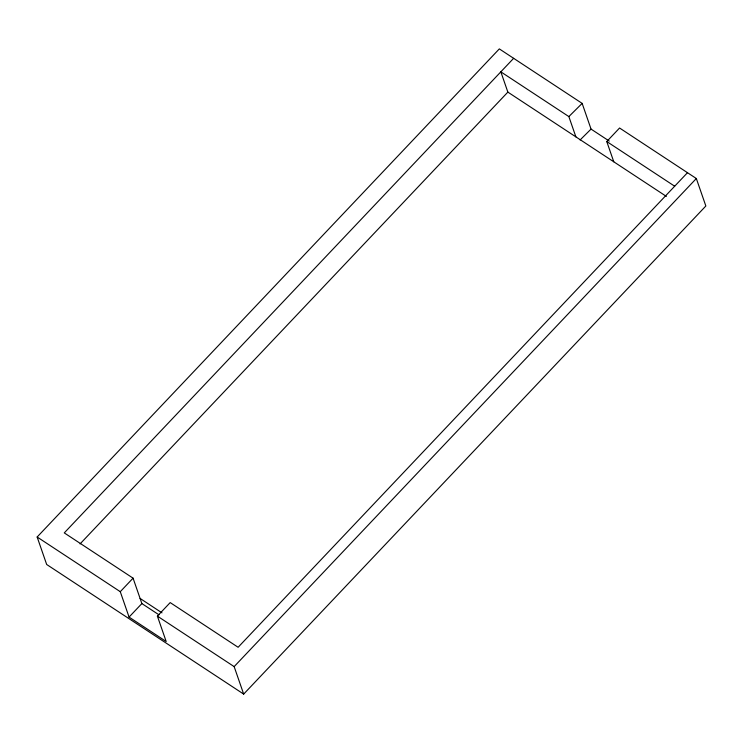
<?xml version="1.0" encoding="UTF-8"?>
<svg xmlns="http://www.w3.org/2000/svg" width="743" height="743" viewBox="0 0 743 743"><rect width="100%" height="100%" fill="white"/><g stroke="black" fill="none" stroke-linecap="round" stroke-linejoin="round"><path stroke-width="1.11" d="M613.783 161.807L606.762 141.532L619.569 128.01L696.33 178.515L705.85 205.997L243.676 694.101L46.67 564.485L37.15 537.003L499.324 48.899L582.15 103.388L591.047 129.096L609.279 141.086M513.645 58.316L64.269 532.898L133.071 578.165L141.867 603.567L159.002 614.832M80.068 543.904L507.859 92.113L500.838 71.839L568.859 116.586L575.881 136.861M687.489 172.692L238.113 647.274L170.193 602.592L157.386 616.114L166.181 641.506L129.068 617.089L120.273 591.688L133.071 578.165M129.068 617.089L141.867 603.567M243.676 694.101L234.156 666.62L696.33 178.515M568.859 116.586L582.15 103.388M580.097 139.963L591.047 129.096M606.762 141.532L674.681 186.214M507.859 92.113L666.397 196.421M140.093 598.44L161.983 612.845M37.15 537.003L120.273 591.688M157.386 616.114L234.156 666.62"/></g></svg>
